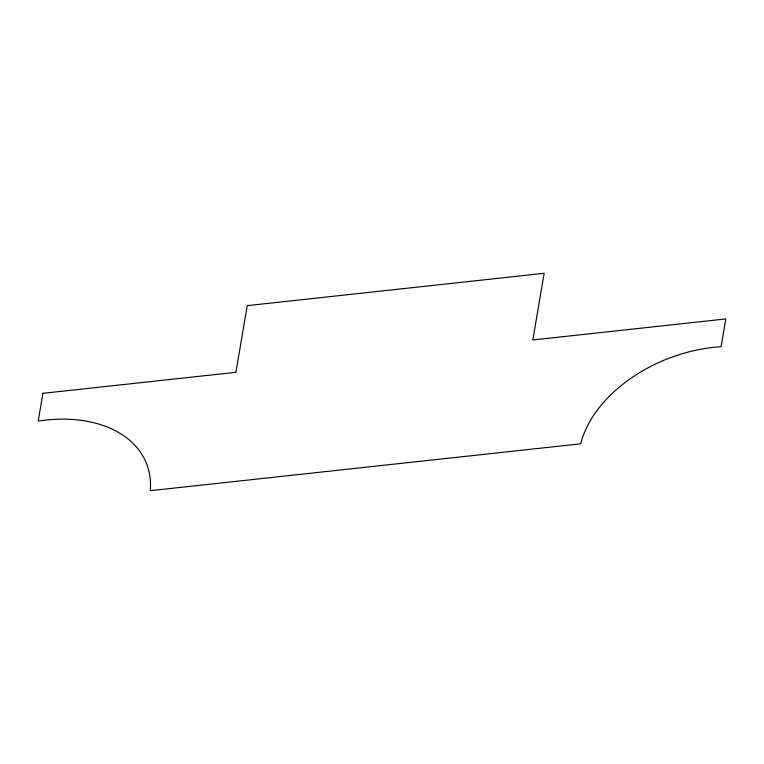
<?xml version="1.0" encoding="UTF-8"?>
<svg xmlns="http://www.w3.org/2000/svg" width="764" height="764" viewBox="0 0 764 764"><rect width="100%" height="100%" fill="white"/><g stroke="black" fill="none" stroke-linecap="round" stroke-linejoin="round"><path stroke-width="1.15" d="M42.918 393.326L38.2 421.107A124.255 83.305 -21.3 0 1 150.221 490.698L580.726 443.808A124.255 83.305 -21.3 0 1 721.082 346.722L725.8 318.941L532.814 339.97L544.149 273.302L247.24 305.638L235.914 372.307L42.918 393.326"/></g></svg>
